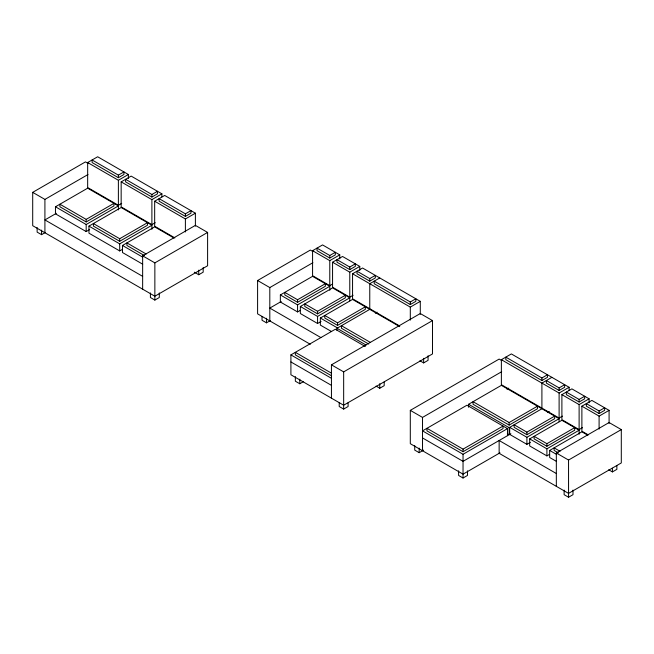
<?xml version="1.0" encoding="UTF-8"?>
<svg xmlns="http://www.w3.org/2000/svg" width="654" height="654" viewBox="0 0 654 654"><rect width="100%" height="100%" fill="white"/><g stroke="black" fill="none" stroke-linecap="round" stroke-linejoin="round"><path stroke-width="0.98" d="M142.646 289.166L142.646 255.828L195.391 225.377L207.604 232.423L207.604 265.761L154.859 296.221L32.7 225.695L32.7 192.358L85.453 161.898L88.069 163.41M121.718 203.353L118.382 205.274L87.661 187.543L87.661 162.535L97.667 156.764L128.38 174.495L128.38 178.501M32.7 192.358L44.913 199.405L87.996 174.536M89.663 229.562L86.181 231.573L55.467 213.833L55.467 206.778L87.661 188.189L118.382 205.92L118.382 209.959M118.382 175.141L123.941 171.928L123.941 174.495L118.382 177.708L92.108 162.535L92.108 159.968L118.382 175.141L118.382 177.708M56.342 213.327L44.913 219.924L142.646 276.348M87.661 162.535L118.382 180.267L128.38 174.495M155.227 222.703L151.892 224.624L121.162 206.885L121.162 181.877L131.16 176.098L161.898 193.846L161.898 196.846M37.131 227.527L37.131 232.113L41.57 234.672L45.273 232.538M86.181 219.384L113.943 203.353L113.943 205.92L86.181 221.943L59.906 206.778L59.906 204.212L86.181 219.384L86.181 221.943M55.467 206.778L86.181 224.51L118.382 205.92M122.306 249.411L119.698 250.923L88.96 233.176L88.96 226.112L121.162 207.522L151.892 225.27L151.892 229.301M151.892 194.491L157.451 191.279L157.451 193.846L151.892 197.05L125.601 181.877L125.601 179.31L151.892 194.491L151.892 197.05M121.162 181.877L151.892 199.617L161.898 193.846M174.863 237.884L154.671 226.227L154.671 201.219L164.677 195.448L195.391 213.188L195.391 226.186M119.698 238.726L147.452 222.703L147.452 225.27L119.698 241.293L93.408 226.112L93.408 223.554L119.698 238.726L119.698 241.293M88.96 226.112L119.698 243.86L151.892 225.27M142.662 264.175L122.478 252.526L122.478 245.463L154.671 226.873L173.98 238.023M185.393 213.825L190.952 210.621L190.952 213.188L185.393 216.392L159.118 201.219L159.118 198.661L185.393 213.825L185.393 216.392M154.671 201.219L185.393 218.959L195.391 213.188M142.646 255.828L154.859 262.883L207.604 232.423M150.412 292.935L150.412 297.513L154.859 300.08L159.298 297.513L159.298 292.935M194.295 272.178L198.734 274.745L203.181 272.178L203.181 267.6M310.282 344.274L257.594 313.855L257.594 280.517L310.339 250.065L312.964 251.577M332.273 284.196L329.779 285.635L312.571 275.702L312.571 250.695L322.561 244.923L339.761 254.864L339.761 258.861M257.594 280.517L269.808 287.572L312.89 262.704M329.779 255.493L335.322 252.297L335.322 254.864L329.779 258.06L317.01 250.695L317.01 248.128L329.779 255.493L329.779 258.06M312.571 250.695L329.779 260.627L339.761 254.864M353.111 295.256L349.776 297.178L332.559 287.237L332.559 262.229L342.541 256.466L359.765 266.407L359.765 270.404M300.178 310.429L297.562 311.933L280.353 302.001L280.353 294.938L312.571 276.34L329.779 286.28L329.779 290.311M281.236 301.494L269.808 308.091L320.844 337.554M349.776 267.045L355.318 263.84L355.318 266.407L349.776 269.612L336.998 262.229L336.998 259.663L349.776 267.045L349.776 269.612M297.562 299.745L325.332 283.713L325.332 286.28L297.562 302.312L284.801 294.938L284.801 292.379L297.562 299.745L297.562 302.312M332.559 262.229L349.776 272.17L359.765 266.407M280.353 294.938L297.562 304.878L329.779 286.28M262.033 316.601L262.033 320.264L266.48 322.831L270.167 320.697M399.725 326.019L352.555 298.788L352.555 273.773L362.545 268.009L420.285 301.347L420.285 314.353M321.049 321.474L317.566 323.485L300.341 313.536L300.341 306.481L332.559 287.883L349.776 297.823L349.776 300.848M369.763 278.579L375.306 275.383L375.306 277.942L369.763 281.146L357.002 273.773L357.002 271.214L369.763 278.579L369.763 281.146M317.566 311.296L345.337 295.256L345.337 297.823L317.566 313.855L304.789 306.481L304.789 303.914L317.566 311.296L317.566 313.855M379.753 277.942L369.763 283.713L369.763 308.721M300.341 306.481L317.566 316.422L349.776 297.823M331.529 331.545L320.346 325.087L320.346 318.024L352.555 299.426L399.692 326.64M337.554 322.831L365.324 306.8L365.324 309.358L337.554 325.398L324.785 318.024L324.785 315.465L337.554 322.831L337.554 325.398M331.439 398.172L331.439 364.834L420.285 313.536L432.498 320.591L432.498 353.928L343.661 405.218L290.907 374.767L290.907 354.893L335.339 329.24L365.3 346.538M336.998 330.295L336.998 328.275L369.763 309.358M375.355 313.192L377.113 312.179M410.303 301.984L415.846 298.788L415.846 301.347L410.303 304.551L374.202 283.713L374.202 281.146L410.303 301.984L410.303 304.551M352.555 273.773L410.303 307.11L420.285 301.347M295.346 376.606L295.346 381.192L299.794 383.759L303.497 381.617M331.439 364.834L343.661 371.881L432.498 320.591M339.213 402.848L339.213 406.518L343.661 409.085L348.1 406.518L348.1 402.848M376.058 386.097L379.761 388.239L384.192 385.68L384.192 382.01M419.925 360.771L423.629 362.913L428.068 360.346L428.068 355.76M499.991 452.821L463.048 474.15L410.303 443.698L410.303 410.36L499.141 359.071L501.757 360.575M562.44 416.116L559.113 418.037L501.373 384.699L501.373 359.692L511.354 353.928L569.103 387.266L569.103 390.266M410.303 410.36L422.517 417.416L501.683 371.709M468.607 407.287L468.607 404.262L501.373 385.345L559.113 418.683L559.113 421.707M506.956 389.179L508.722 388.165M541.904 377.971L547.447 374.767L547.447 377.333L541.904 380.53L505.812 359.692L505.812 357.133L541.904 377.971L541.904 380.53M414.726 445.529L414.726 450.115L419.173 452.682L423.612 450.115M551.894 377.333L541.904 383.097L541.904 408.104M559.113 387.904L564.655 384.699L564.655 387.266L559.113 390.463L546.352 383.097L546.352 380.53L559.113 387.904L559.113 390.463M501.373 359.692L559.113 393.029L569.103 387.266M463.048 449.143L503.032 426.056L503.032 428.623L463.048 451.71L426.956 430.872L426.956 428.305L463.048 449.143L463.048 451.71M509.139 422.533L537.465 406.183L537.465 408.75L509.139 425.1L473.046 404.262L473.046 401.695L509.139 422.533L509.139 425.1M582.444 427.667L579.117 429.588L561.892 419.647L561.892 394.632L571.882 388.868L589.099 398.809L589.099 402.815M458.593 470.855L458.593 475.442L463.032 478.009L463.048 454.277L507.479 428.623L507.479 435.687M468.607 404.262L509.139 427.667L541.904 408.75M510.864 433.733L463.048 461.34L422.517 437.935M547.496 412.584L549.254 411.562M579.117 399.447L584.66 396.25L584.66 398.809L579.117 402.014L566.331 394.632L566.331 392.073L579.117 399.447L579.117 402.014M526.903 432.155L554.674 416.116L554.674 418.683L526.903 434.714L514.134 427.348L514.134 424.781L526.903 432.155L526.903 434.714M561.892 394.632L579.117 404.581L589.099 398.809M530.386 442.333L526.903 444.344L509.695 434.403L509.695 427.348L526.903 437.281L559.113 418.683M587.905 434.665L581.88 431.182L581.88 406.175L591.862 400.411L609.087 410.352L609.087 423.359M549.515 454.383L546.899 455.887L529.675 445.946L529.675 438.883L561.892 420.285L579.117 430.226L579.117 434.264M463.032 478.009L467.479 475.442L467.479 470.855M599.097 410.99L604.639 407.785L604.639 410.352L599.097 413.549L586.319 406.175L586.319 403.608L599.097 410.99L599.097 413.549M546.899 443.698L574.67 427.667L574.67 430.226L546.899 446.265L534.122 438.883L534.122 436.324L546.899 443.698L546.899 446.265M581.88 406.175L599.097 416.116L609.087 410.352M529.675 438.883L546.899 448.824L579.117 430.226M556.554 461.462L549.662 457.481L549.662 450.426L581.88 431.828L587.905 435.302M556.333 486.339L556.333 452.993L609.087 422.541L621.3 429.596L621.3 462.934L568.547 493.386L499.141 453.312L499.141 440.502L556.333 473.521M556.333 452.993L568.547 460.048L621.3 429.596M564.124 490.091L564.124 494.677L568.563 497.236L572.994 494.686L572.994 490.099M608.727 469.776L612.43 471.91L616.869 469.351L616.869 465.681M560.069 451.301L554.11 447.859L554.11 450.426L558.369 452.887M370.491 342.483L341.445 325.717L341.445 328.275L368.733 344.037M320.346 318.024L337.554 327.965M549.662 450.426L556.554 454.399M336.998 328.275L366.077 345.067M507.479 428.623L466.94 405.218L422.517 430.872L463.048 454.277M507.381 433.708L509.139 434.722L509.139 427.667M146.185 254.022L126.917 242.896L126.917 245.463L144.436 255.575M122.478 245.463L142.662 257.12M331.439 373.164L295.346 352.326L295.346 354.893L331.439 375.731M290.907 354.893L331.439 378.29M290.907 361.948L331.439 385.353M612.43 468.248L612.43 471.91M599.097 416.116L599.097 429.122M579.117 404.581L579.117 429.588M568.547 460.048L568.563 497.236M559.113 393.029L559.113 418.037M546.899 448.824L546.899 455.887M526.903 437.281L526.903 444.344M423.629 358.327L423.629 362.913M422.517 417.416L422.517 450.753M419.173 448.096L419.173 452.682M410.303 307.11L410.303 320.117M379.761 383.653L379.761 388.239M349.776 272.17L349.776 297.178M343.661 371.881L343.661 409.085M329.779 260.627L329.779 285.635M317.566 316.422L317.566 323.485M299.794 379.173L299.794 383.759M297.562 304.878L297.562 311.933M269.808 287.572L269.808 320.91M266.48 318.245L266.48 322.831M198.734 270.159L198.734 274.745M185.393 218.959L185.393 231.966M154.859 262.883L154.859 300.08M151.892 199.617L151.892 224.624M119.698 243.86L119.698 250.923M118.382 180.267L118.382 205.274M86.181 224.51L86.181 231.573M44.913 199.405L44.913 232.742M41.57 230.094L41.57 234.672"/></g></svg>
